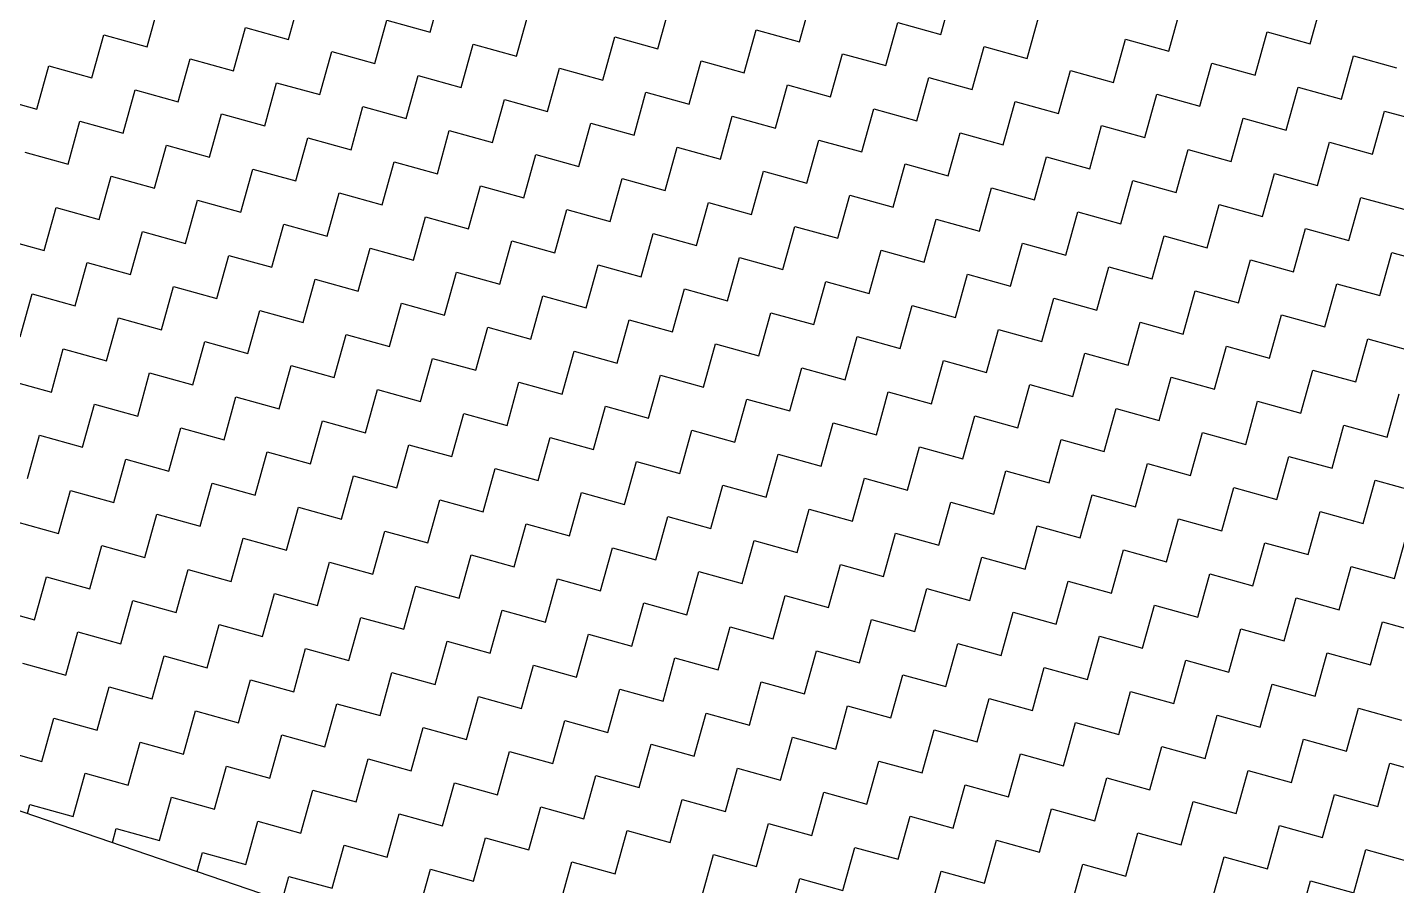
# Model space of a CAD drawing. Header units: metres. Extents: x 291974 to 293244, y 2020596 to 2023640.
# Drawn here: x 292870.2 to 292946.6, y 2023069.5 to 2023117.4 of the extents above; entities that cross this region are included whole.
import ezdxf

# ---------------------------------------------------------------- set-up
doc = ezdxf.new("R2010")
doc.units = ezdxf.units.M
doc.header["$MEASUREMENT"] = 0
doc.layers.add('POLY_HATCH', color=12, linetype='Continuous')

msp = doc.modelspace()

# ---------------------------------------------------------------- linework, layer by layer
at = {"layer": 'POLY_HATCH', "linetype": 'Continuous'}
for p, q in [((292884.758, 2023116.7), (292885.426, 2023119.11)), ((292892.658, 2023117.105), (292893.326, 2023119.515)), ((292913.279, 2023116.577), (292913.947, 2023118.988)), ((292921.179, 2023116.982), (292921.847, 2023119.392)), ((292876.858, 2023116.295), (292877.527, 2023118.705)), ((292897.479, 2023115.768), (292898.147, 2023118.178)), ((292905.379, 2023116.172), (292906.047, 2023118.583)), ((292933.899, 2023116.05), (292934.568, 2023118.46)), ((292941.799, 2023116.455), (292942.468, 2023118.865)), ((292889.579, 2023115.363), (292890.247, 2023117.773)), ((292890.247, 2023117.773), (292892.658, 2023117.105)), ((292918.1, 2023115.24), (292918.768, 2023117.651)), ((292918.768, 2023117.651), (292921.179, 2023116.982)), ((292925.999, 2023115.645), (292926.668, 2023118.055)), ((292873.779, 2023114.553), (292874.448, 2023116.963)), ((292874.448, 2023116.963), (292876.858, 2023116.295)), ((292881.679, 2023114.958), (292882.347, 2023117.368)), ((292882.347, 2023117.368), (292884.758, 2023116.7)), ((292902.3, 2023114.43), (292902.968, 2023116.841)), ((292902.968, 2023116.841), (292905.379, 2023116.172)), ((292910.2, 2023114.835), (292910.868, 2023117.246)), ((292910.868, 2023117.246), (292913.279, 2023116.577)), ((292930.82, 2023114.308), (292931.489, 2023116.718)), ((292931.489, 2023116.718), (292933.899, 2023116.05)), ((292938.72, 2023114.713), (292939.389, 2023117.123)), ((292939.389, 2023117.123), (292941.799, 2023116.455)), ((292886.5, 2023113.621), (292887.168, 2023116.031)), ((292887.168, 2023116.031), (292889.579, 2023115.363)), ((292894.4, 2023114.026), (292895.068, 2023116.436)), ((292895.068, 2023116.436), (292897.479, 2023115.768)), ((292915.021, 2023113.498), (292915.689, 2023115.909)), ((292915.689, 2023115.909), (292918.1, 2023115.24)), ((292922.92, 2023113.903), (292923.589, 2023116.313)), ((292923.589, 2023116.313), (292925.999, 2023115.645)), ((292870.7, 2023112.811), (292871.369, 2023115.222)), ((292871.369, 2023115.222), (292873.779, 2023114.553)), ((292878.6, 2023113.216), (292879.268, 2023115.626)), ((292879.268, 2023115.626), (292881.679, 2023114.958)), ((292907.121, 2023113.093), (292907.789, 2023115.504)), ((292907.789, 2023115.504), (292910.2, 2023114.835)), ((292935.641, 2023112.971), (292936.31, 2023115.381)), ((292936.31, 2023115.381), (292938.72, 2023114.713)), ((292943.541, 2023113.376), (292944.21, 2023115.786)), ((292944.21, 2023115.786), (292946.62, 2023115.118)), ((292891.321, 2023112.284), (292891.989, 2023114.694)), ((292891.989, 2023114.694), (292894.4, 2023114.026)), ((292899.221, 2023112.689), (292899.889, 2023115.099)), ((292899.889, 2023115.099), (292902.3, 2023114.43)), ((292919.841, 2023112.161), (292920.51, 2023114.572)), ((292920.51, 2023114.572), (292922.92, 2023113.903)), ((292927.741, 2023112.566), (292928.41, 2023114.976)), ((292928.41, 2023114.976), (292930.82, 2023114.308)), ((292875.521, 2023111.474), (292876.189, 2023113.884)), ((292876.189, 2023113.884), (292878.6, 2023113.216)), ((292883.421, 2023111.879), (292884.089, 2023114.289)), ((292884.089, 2023114.289), (292886.5, 2023113.621)), ((292904.042, 2023111.351), (292904.71, 2023113.762)), ((292904.71, 2023113.762), (292907.121, 2023113.093)), ((292911.942, 2023111.756), (292912.61, 2023114.167)), ((292912.61, 2023114.167), (292915.021, 2023113.498)), ((292932.562, 2023111.229), (292933.231, 2023113.639)), ((292933.231, 2023113.639), (292935.641, 2023112.971)), ((292940.462, 2023111.634), (292941.131, 2023114.044)), ((292941.131, 2023114.044), (292943.541, 2023113.376)), ((292868.29, 2023113.48), (292870.7, 2023112.811)), ((292888.242, 2023110.542), (292888.91, 2023112.952)), ((292888.91, 2023112.952), (292891.321, 2023112.284)), ((292896.142, 2023110.947), (292896.81, 2023113.357)), ((292896.81, 2023113.357), (292899.221, 2023112.689)), ((292916.762, 2023110.419), (292917.431, 2023112.83)), ((292917.431, 2023112.83), (292919.841, 2023112.161)), ((292924.662, 2023110.824), (292925.331, 2023113.234)), ((292925.331, 2023113.234), (292927.741, 2023112.566)), ((292872.442, 2023109.732), (292873.11, 2023112.143)), ((292873.11, 2023112.143), (292875.521, 2023111.474)), ((292880.342, 2023110.137), (292881.01, 2023112.547)), ((292881.01, 2023112.547), (292883.421, 2023111.879)), ((292908.863, 2023110.014), (292909.531, 2023112.425)), ((292909.531, 2023112.425), (292911.942, 2023111.756)), ((292937.383, 2023109.892), (292938.052, 2023112.302)), ((292938.052, 2023112.302), (292940.462, 2023111.634)), ((292945.283, 2023110.297), (292945.952, 2023112.707)), ((292945.952, 2023112.707), (292948.362, 2023112.039)), ((292893.063, 2023109.205), (292893.731, 2023111.615)), ((292893.731, 2023111.615), (292896.142, 2023110.947)), ((292900.963, 2023109.61), (292901.631, 2023112.02)), ((292901.631, 2023112.02), (292904.042, 2023111.351)), ((292921.583, 2023109.082), (292922.252, 2023111.493)), ((292922.252, 2023111.493), (292924.662, 2023110.824)), ((292929.483, 2023109.487), (292930.152, 2023111.897)), ((292930.152, 2023111.897), (292932.562, 2023111.229)), ((292877.263, 2023108.395), (292877.931, 2023110.805)), ((292877.931, 2023110.805), (292880.342, 2023110.137)), ((292885.163, 2023108.8), (292885.831, 2023111.21)), ((292885.831, 2023111.21), (292888.242, 2023110.542)), ((292905.784, 2023108.272), (292906.452, 2023110.683)), ((292906.452, 2023110.683), (292908.863, 2023110.014)), ((292913.683, 2023108.677), (292914.352, 2023111.088)), ((292914.352, 2023111.088), (292916.762, 2023110.419)), ((292934.304, 2023108.15), (292934.973, 2023110.56)), ((292934.973, 2023110.56), (292937.383, 2023109.892)), ((292942.204, 2023108.555), (292942.873, 2023110.965)), ((292942.873, 2023110.965), (292945.283, 2023110.297)), ((292870.031, 2023110.401), (292872.442, 2023109.732)), ((292889.984, 2023107.463), (292890.652, 2023109.873)), ((292890.652, 2023109.873), (292893.063, 2023109.205)), ((292897.884, 2023107.868), (292898.552, 2023110.278)), ((292898.552, 2023110.278), (292900.963, 2023109.61)), ((292926.404, 2023107.745), (292927.073, 2023110.155)), ((292927.073, 2023110.155), (292929.483, 2023109.487)), ((292874.184, 2023106.653), (292874.852, 2023109.064)), ((292874.852, 2023109.064), (292877.263, 2023108.395)), ((292882.084, 2023107.058), (292882.752, 2023109.468)), ((292882.752, 2023109.468), (292885.163, 2023108.8)), ((292910.604, 2023106.935), (292911.273, 2023109.346)), ((292911.273, 2023109.346), (292913.683, 2023108.677)), ((292918.504, 2023107.34), (292919.173, 2023109.751)), ((292919.173, 2023109.751), (292921.583, 2023109.082)), ((292939.125, 2023106.813), (292939.794, 2023109.223)), ((292939.794, 2023109.223), (292942.204, 2023108.555)), ((292894.805, 2023106.126), (292895.473, 2023108.536)), ((292895.473, 2023108.536), (292897.884, 2023107.868)), ((292902.705, 2023106.531), (292903.373, 2023108.941)), ((292903.373, 2023108.941), (292905.784, 2023108.272)), ((292923.325, 2023106.003), (292923.994, 2023108.414)), ((292923.994, 2023108.414), (292926.404, 2023107.745)), ((292931.225, 2023106.408), (292931.894, 2023108.818)), ((292931.894, 2023108.818), (292934.304, 2023108.15)), ((292879.005, 2023105.316), (292879.673, 2023107.726)), ((292879.673, 2023107.726), (292882.084, 2023107.058)), ((292886.905, 2023105.721), (292887.573, 2023108.131)), ((292887.573, 2023108.131), (292889.984, 2023107.463)), ((292907.525, 2023105.193), (292908.194, 2023107.604)), ((292908.194, 2023107.604), (292910.604, 2023106.935)), ((292915.425, 2023105.598), (292916.094, 2023108.009)), ((292916.094, 2023108.009), (292918.504, 2023107.34)), ((292936.046, 2023105.071), (292936.715, 2023107.481)), ((292936.715, 2023107.481), (292939.125, 2023106.813)), ((292943.946, 2023105.476), (292944.615, 2023107.886)), ((292944.615, 2023107.886), (292947.025, 2023107.218)), ((292871.105, 2023104.911), (292871.773, 2023107.322)), ((292871.773, 2023107.322), (292874.184, 2023106.653)), ((292891.726, 2023104.384), (292892.394, 2023106.794)), ((292892.394, 2023106.794), (292894.805, 2023106.126)), ((292899.626, 2023104.789), (292900.294, 2023107.199)), ((292900.294, 2023107.199), (292902.705, 2023106.531)), ((292928.146, 2023104.666), (292928.815, 2023107.076)), ((292928.815, 2023107.076), (292931.225, 2023106.408)), ((292875.926, 2023103.574), (292876.594, 2023105.985)), ((292876.594, 2023105.985), (292879.005, 2023105.316)), ((292883.826, 2023103.979), (292884.494, 2023106.389)), ((292884.494, 2023106.389), (292886.905, 2023105.721)), ((292912.346, 2023103.856), (292913.015, 2023106.267)), ((292913.015, 2023106.267), (292915.425, 2023105.598)), ((292920.246, 2023104.261), (292920.915, 2023106.672)), ((292920.915, 2023106.672), (292923.325, 2023106.003)), ((292940.867, 2023103.734), (292941.536, 2023106.144)), ((292941.536, 2023106.144), (292943.946, 2023105.476)), ((292868.694, 2023105.58), (292871.105, 2023104.911)), ((292896.547, 2023103.047), (292897.215, 2023105.457)), ((292897.215, 2023105.457), (292899.626, 2023104.789)), ((292904.446, 2023103.452), (292905.115, 2023105.862)), ((292905.115, 2023105.862), (292907.525, 2023105.193)), ((292925.067, 2023102.924), (292925.736, 2023105.335)), ((292925.736, 2023105.335), (292928.146, 2023104.666)), ((292932.967, 2023103.329), (292933.636, 2023105.739)), ((292933.636, 2023105.739), (292936.046, 2023105.071)), ((292880.747, 2023102.237), (292881.415, 2023104.647)), ((292881.415, 2023104.647), (292883.826, 2023103.979)), ((292888.647, 2023102.642), (292889.315, 2023105.052)), ((292889.315, 2023105.052), (292891.726, 2023104.384)), ((292909.267, 2023102.114), (292909.936, 2023104.525)), ((292909.936, 2023104.525), (292912.346, 2023103.856)), ((292917.167, 2023102.519), (292917.836, 2023104.93)), ((292917.836, 2023104.93), (292920.246, 2023104.261)), ((292945.688, 2023102.397), (292946.357, 2023104.807)), ((292946.357, 2023104.807), (292948.767, 2023104.139)), ((292872.847, 2023101.832), (292873.515, 2023104.243)), ((292873.515, 2023104.243), (292875.926, 2023103.574)), ((292893.468, 2023101.305), (292894.136, 2023103.715)), ((292894.136, 2023103.715), (292896.547, 2023103.047)), ((292901.367, 2023101.71), (292902.036, 2023104.12)), ((292902.036, 2023104.12), (292904.446, 2023103.452)), ((292929.888, 2023101.587), (292930.557, 2023103.997)), ((292930.557, 2023103.997), (292932.967, 2023103.329)), ((292937.788, 2023101.992), (292938.457, 2023104.402)), ((292938.457, 2023104.402), (292940.867, 2023103.734)), ((292877.668, 2023100.495), (292878.336, 2023102.906)), ((292878.336, 2023102.906), (292880.747, 2023102.237)), ((292885.568, 2023100.9), (292886.236, 2023103.31)), ((292886.236, 2023103.31), (292888.647, 2023102.642)), ((292914.088, 2023100.777), (292914.757, 2023103.188)), ((292914.757, 2023103.188), (292917.167, 2023102.519)), ((292921.988, 2023101.182), (292922.657, 2023103.593)), ((292922.657, 2023103.593), (292925.067, 2023102.924)), ((292942.609, 2023100.655), (292943.278, 2023103.065)), ((292943.278, 2023103.065), (292945.688, 2023102.397)), ((292869.768, 2023100.09), (292870.436, 2023102.501)), ((292870.436, 2023102.501), (292872.847, 2023101.832)), ((292898.288, 2023099.968), (292898.957, 2023102.378)), ((292898.957, 2023102.378), (292901.367, 2023101.71)), ((292906.188, 2023100.373), (292906.857, 2023102.783)), ((292906.857, 2023102.783), (292909.267, 2023102.114)), ((292926.809, 2023099.845), (292927.478, 2023102.256)), ((292927.478, 2023102.256), (292929.888, 2023101.587)), ((292934.709, 2023100.25), (292935.378, 2023102.66)), ((292935.378, 2023102.66), (292937.788, 2023101.992)), ((292882.489, 2023099.158), (292883.157, 2023101.568)), ((292883.157, 2023101.568), (292885.568, 2023100.9)), ((292890.389, 2023099.563), (292891.057, 2023101.973)), ((292891.057, 2023101.973), (292893.468, 2023101.305)), ((292911.009, 2023099.035), (292911.678, 2023101.446)), ((292911.678, 2023101.446), (292914.088, 2023100.777)), ((292918.909, 2023099.44), (292919.578, 2023101.851)), ((292919.578, 2023101.851), (292921.988, 2023101.182)), ((292874.589, 2023098.753), (292875.257, 2023101.164)), ((292875.257, 2023101.164), (292877.668, 2023100.495)), ((292895.209, 2023098.226), (292895.878, 2023100.636)), ((292895.878, 2023100.636), (292898.288, 2023099.968)), ((292903.109, 2023098.631), (292903.778, 2023101.041)), ((292903.778, 2023101.041), (292906.188, 2023100.373)), ((292931.63, 2023098.508), (292932.299, 2023100.918)), ((292932.299, 2023100.918), (292934.709, 2023100.25)), ((292939.53, 2023098.913), (292940.199, 2023101.323)), ((292940.199, 2023101.323), (292942.609, 2023100.655)), ((292879.41, 2023097.416), (292880.078, 2023099.827)), ((292880.078, 2023099.827), (292882.489, 2023099.158)), ((292887.31, 2023097.821), (292887.978, 2023100.231)), ((292887.978, 2023100.231), (292890.389, 2023099.563)), ((292915.83, 2023097.698), (292916.499, 2023100.109)), ((292916.499, 2023100.109), (292918.909, 2023099.44)), ((292923.73, 2023098.103), (292924.399, 2023100.514)), ((292924.399, 2023100.514), (292926.809, 2023099.845)), ((292944.351, 2023097.576), (292945.019, 2023099.986)), ((292945.019, 2023099.986), (292947.43, 2023099.318)), ((292871.51, 2023097.011), (292872.178, 2023099.422)), ((292872.178, 2023099.422), (292874.589, 2023098.753)), ((292900.03, 2023096.889), (292900.699, 2023099.299)), ((292900.699, 2023099.299), (292903.109, 2023098.631)), ((292907.93, 2023097.294), (292908.599, 2023099.704)), ((292908.599, 2023099.704), (292911.009, 2023099.035)), ((292928.551, 2023096.766), (292929.22, 2023099.177)), ((292929.22, 2023099.177), (292931.63, 2023098.508)), ((292936.451, 2023097.171), (292937.12, 2023099.581)), ((292937.12, 2023099.581), (292939.53, 2023098.913)), ((292884.231, 2023096.079), (292884.899, 2023098.489)), ((292884.899, 2023098.489), (292887.31, 2023097.821)), ((292892.13, 2023096.484), (292892.799, 2023098.894)), ((292892.799, 2023098.894), (292895.209, 2023098.226)), ((292912.751, 2023095.956), (292913.42, 2023098.367)), ((292913.42, 2023098.367), (292915.83, 2023097.698)), ((292920.651, 2023096.361), (292921.32, 2023098.772)), ((292921.32, 2023098.772), (292923.73, 2023098.103)), ((292869.099, 2023097.68), (292871.51, 2023097.011)), ((292876.331, 2023095.674), (292876.999, 2023098.085)), ((292876.999, 2023098.085), (292879.41, 2023097.416)), ((292896.951, 2023095.147), (292897.62, 2023097.557)), ((292897.62, 2023097.557), (292900.03, 2023096.889)), ((292904.851, 2023095.552), (292905.52, 2023097.962)), ((292905.52, 2023097.962), (292907.93, 2023097.294)), ((292933.372, 2023095.429), (292934.041, 2023097.839)), ((292934.041, 2023097.839), (292936.451, 2023097.171)), ((292941.272, 2023095.834), (292941.94, 2023098.244)), ((292941.94, 2023098.244), (292944.351, 2023097.576)), ((292889.051, 2023094.742), (292889.72, 2023097.152)), ((292889.72, 2023097.152), (292892.13, 2023096.484)), ((292917.572, 2023094.619), (292918.241, 2023097.03)), ((292918.241, 2023097.03), (292920.651, 2023096.361)), ((292925.472, 2023095.024), (292926.141, 2023097.435)), ((292926.141, 2023097.435), (292928.551, 2023096.766)), ((292946.093, 2023094.497), (292946.761, 2023096.907)), ((292873.252, 2023093.932), (292873.92, 2023096.343)), ((292873.92, 2023096.343), (292876.331, 2023095.674)), ((292881.152, 2023094.337), (292881.82, 2023096.748)), ((292881.82, 2023096.748), (292884.231, 2023096.079)), ((292901.772, 2023093.81), (292902.441, 2023096.22)), ((292902.441, 2023096.22), (292904.851, 2023095.552)), ((292909.672, 2023094.215), (292910.341, 2023096.625)), ((292910.341, 2023096.625), (292912.751, 2023095.956)), ((292930.293, 2023093.687), (292930.962, 2023096.098)), ((292930.962, 2023096.098), (292933.372, 2023095.429)), ((292938.193, 2023094.092), (292938.861, 2023096.502)), ((292938.861, 2023096.502), (292941.272, 2023095.834)), ((292885.972, 2023093), (292886.641, 2023095.41)), ((292886.641, 2023095.41), (292889.051, 2023094.742)), ((292893.872, 2023093.405), (292894.541, 2023095.815)), ((292894.541, 2023095.815), (292896.951, 2023095.147)), ((292914.493, 2023092.877), (292915.162, 2023095.288)), ((292915.162, 2023095.288), (292917.572, 2023094.619)), ((292922.393, 2023093.282), (292923.062, 2023095.693)), ((292923.062, 2023095.693), (292925.472, 2023095.024)), ((292870.173, 2023092.19), (292870.841, 2023094.601)), ((292870.841, 2023094.601), (292873.252, 2023093.932)), ((292878.073, 2023092.595), (292878.741, 2023095.006)), ((292878.741, 2023095.006), (292881.152, 2023094.337)), ((292898.693, 2023092.068), (292899.362, 2023094.478)), ((292899.362, 2023094.478), (292901.772, 2023093.81)), ((292906.593, 2023092.473), (292907.262, 2023094.883)), ((292907.262, 2023094.883), (292909.672, 2023094.215)), ((292935.114, 2023092.35), (292935.782, 2023094.76)), ((292935.782, 2023094.76), (292938.193, 2023094.092)), ((292943.014, 2023092.755), (292943.682, 2023095.165)), ((292943.682, 2023095.165), (292946.093, 2023094.497)), ((292890.793, 2023091.663), (292891.462, 2023094.073)), ((292891.462, 2023094.073), (292893.872, 2023093.405)), ((292919.314, 2023091.54), (292919.983, 2023093.951)), ((292919.983, 2023093.951), (292922.393, 2023093.282)), ((292927.214, 2023091.945), (292927.883, 2023094.356)), ((292927.883, 2023094.356), (292930.293, 2023093.687)), ((292874.994, 2023090.853), (292875.662, 2023093.264)), ((292875.662, 2023093.264), (292878.073, 2023092.595)), ((292882.893, 2023091.258), (292883.562, 2023093.669)), ((292883.562, 2023093.669), (292885.972, 2023093)), ((292903.514, 2023090.731), (292904.183, 2023093.141)), ((292904.183, 2023093.141), (292906.593, 2023092.473)), ((292911.414, 2023091.136), (292912.083, 2023093.546)), ((292912.083, 2023093.546), (292914.493, 2023092.877)), ((292932.035, 2023090.608), (292932.703, 2023093.019)), ((292932.703, 2023093.019), (292935.114, 2023092.35)), ((292939.935, 2023091.013), (292940.603, 2023093.423)), ((292940.603, 2023093.423), (292943.014, 2023092.755)), ((292887.714, 2023089.921), (292888.383, 2023092.331)), ((292888.383, 2023092.331), (292890.793, 2023091.663)), ((292895.614, 2023090.326), (292896.283, 2023092.736)), ((292896.283, 2023092.736), (292898.693, 2023092.068)), ((292916.235, 2023089.798), (292916.904, 2023092.209)), ((292916.904, 2023092.209), (292919.314, 2023091.54)), ((292924.135, 2023090.203), (292924.804, 2023092.614)), ((292924.804, 2023092.614), (292927.214, 2023091.945)), ((292871.915, 2023089.111), (292872.583, 2023091.522)), ((292872.583, 2023091.522), (292874.994, 2023090.853)), ((292879.814, 2023089.516), (292880.483, 2023091.927)), ((292880.483, 2023091.927), (292882.893, 2023091.258)), ((292908.335, 2023089.394), (292909.004, 2023091.804)), ((292909.004, 2023091.804), (292911.414, 2023091.136)), ((292936.856, 2023089.271), (292937.524, 2023091.681)), ((292937.524, 2023091.681), (292939.935, 2023091.013)), ((292944.756, 2023089.676), (292945.424, 2023092.086)), ((292945.424, 2023092.086), (292947.835, 2023091.418)), ((292892.535, 2023088.584), (292893.204, 2023090.994)), ((292893.204, 2023090.994), (292895.614, 2023090.326)), ((292900.435, 2023088.989), (292901.104, 2023091.399)), ((292901.104, 2023091.399), (292903.514, 2023090.731)), ((292921.056, 2023088.461), (292921.725, 2023090.872)), ((292921.725, 2023090.872), (292924.135, 2023090.203)), ((292928.956, 2023088.866), (292929.624, 2023091.277)), ((292929.624, 2023091.277), (292932.035, 2023090.608)), ((292876.735, 2023087.774), (292877.404, 2023090.185)), ((292877.404, 2023090.185), (292879.814, 2023089.516)), ((292884.635, 2023088.179), (292885.304, 2023090.59)), ((292885.304, 2023090.59), (292887.714, 2023089.921)), ((292905.256, 2023087.652), (292905.925, 2023090.062)), ((292905.925, 2023090.062), (292908.335, 2023089.394)), ((292913.156, 2023088.057), (292913.825, 2023090.467)), ((292913.825, 2023090.467), (292916.235, 2023089.798)), ((292933.777, 2023087.529), (292934.445, 2023089.94)), ((292934.445, 2023089.94), (292936.856, 2023089.271)), ((292941.677, 2023087.934), (292942.345, 2023090.344)), ((292942.345, 2023090.344), (292944.756, 2023089.676)), ((292869.504, 2023089.78), (292871.915, 2023089.111)), ((292889.456, 2023086.842), (292890.125, 2023089.252)), ((292890.125, 2023089.252), (292892.535, 2023088.584)), ((292897.356, 2023087.247), (292898.025, 2023089.657)), ((292898.025, 2023089.657), (292900.435, 2023088.989)), ((292917.977, 2023086.719), (292918.646, 2023089.13)), ((292918.646, 2023089.13), (292921.056, 2023088.461)), ((292925.877, 2023087.124), (292926.545, 2023089.535)), ((292926.545, 2023089.535), (292928.956, 2023088.866)), ((292873.656, 2023086.032), (292874.325, 2023088.443)), ((292874.325, 2023088.443), (292876.735, 2023087.774)), ((292881.556, 2023086.437), (292882.225, 2023088.848)), ((292882.225, 2023088.848), (292884.635, 2023088.179)), ((292910.077, 2023086.315), (292910.746, 2023088.725)), ((292910.746, 2023088.725), (292913.156, 2023088.057)), ((292938.598, 2023086.192), (292939.266, 2023088.602)), ((292939.266, 2023088.602), (292941.677, 2023087.934)), ((292946.498, 2023086.597), (292947.166, 2023089.007)), ((292894.277, 2023085.505), (292894.946, 2023087.915)), ((292894.946, 2023087.915), (292897.356, 2023087.247)), ((292902.177, 2023085.91), (292902.846, 2023088.32)), ((292902.846, 2023088.32), (292905.256, 2023087.652)), ((292922.798, 2023085.382), (292923.466, 2023087.793)), ((292923.466, 2023087.793), (292925.877, 2023087.124)), ((292930.698, 2023085.787), (292931.366, 2023088.198)), ((292931.366, 2023088.198), (292933.777, 2023087.529)), ((292878.477, 2023084.695), (292879.146, 2023087.106)), ((292879.146, 2023087.106), (292881.556, 2023086.437)), ((292886.377, 2023085.1), (292887.046, 2023087.511)), ((292887.046, 2023087.511), (292889.456, 2023086.842)), ((292906.998, 2023084.573), (292907.667, 2023086.983)), ((292907.667, 2023086.983), (292910.077, 2023086.315)), ((292914.898, 2023084.978), (292915.567, 2023087.388)), ((292915.567, 2023087.388), (292917.977, 2023086.719)), ((292935.519, 2023084.45), (292936.187, 2023086.861)), ((292936.187, 2023086.861), (292938.598, 2023086.192)), ((292943.419, 2023084.855), (292944.087, 2023087.265)), ((292944.087, 2023087.265), (292946.498, 2023086.597)), ((292870.577, 2023084.29), (292871.246, 2023086.701)), ((292871.246, 2023086.701), (292873.656, 2023086.032)), ((292891.198, 2023083.763), (292891.867, 2023086.173)), ((292891.867, 2023086.173), (292894.277, 2023085.505)), ((292899.098, 2023084.168), (292899.767, 2023086.578)), ((292899.767, 2023086.578), (292902.177, 2023085.91)), ((292927.619, 2023084.045), (292928.287, 2023086.456)), ((292928.287, 2023086.456), (292930.698, 2023085.787)), ((292875.398, 2023082.953), (292876.067, 2023085.364)), ((292876.067, 2023085.364), (292878.477, 2023084.695)), ((292883.298, 2023083.358), (292883.967, 2023085.769)), ((292883.967, 2023085.769), (292886.377, 2023085.1)), ((292911.819, 2023083.236), (292912.488, 2023085.646)), ((292912.488, 2023085.646), (292914.898, 2023084.978)), ((292919.719, 2023083.64), (292920.387, 2023086.051)), ((292920.387, 2023086.051), (292922.798, 2023085.382)), ((292940.34, 2023083.113), (292941.008, 2023085.523)), ((292941.008, 2023085.523), (292943.419, 2023084.855)), ((292868.167, 2023084.959), (292870.577, 2023084.29)), ((292896.019, 2023082.426), (292896.688, 2023084.836)), ((292896.688, 2023084.836), (292899.098, 2023084.168)), ((292903.919, 2023082.831), (292904.588, 2023085.241)), ((292904.588, 2023085.241), (292906.998, 2023084.573)), ((292924.54, 2023082.303), (292925.208, 2023084.714)), ((292925.208, 2023084.714), (292927.619, 2023084.045)), ((292932.44, 2023082.708), (292933.108, 2023085.119)), ((292933.108, 2023085.119), (292935.519, 2023084.45)), ((292880.219, 2023081.616), (292880.888, 2023084.027)), ((292880.888, 2023084.027), (292883.298, 2023083.358)), ((292888.119, 2023082.021), (292888.788, 2023084.432)), ((292888.788, 2023084.432), (292891.198, 2023083.763)), ((292908.74, 2023081.494), (292909.409, 2023083.904)), ((292909.409, 2023083.904), (292911.819, 2023083.236)), ((292916.64, 2023081.899), (292917.308, 2023084.309)), ((292917.308, 2023084.309), (292919.719, 2023083.64)), ((292937.261, 2023081.371), (292937.929, 2023083.782)), ((292937.929, 2023083.782), (292940.34, 2023083.113)), ((292945.161, 2023081.776), (292945.829, 2023084.186)), ((292945.829, 2023084.186), (292948.24, 2023083.518)), ((292872.319, 2023081.211), (292872.988, 2023083.622)), ((292872.988, 2023083.622), (292875.398, 2023082.953)), ((292892.94, 2023080.684), (292893.609, 2023083.094)), ((292893.609, 2023083.094), (292896.019, 2023082.426)), ((292900.84, 2023081.089), (292901.509, 2023083.499)), ((292901.509, 2023083.499), (292903.919, 2023082.831)), ((292929.361, 2023080.966), (292930.029, 2023083.377)), ((292930.029, 2023083.377), (292932.44, 2023082.708)), ((292877.14, 2023079.874), (292877.809, 2023082.285)), ((292877.809, 2023082.285), (292880.219, 2023081.616)), ((292885.04, 2023080.279), (292885.709, 2023082.69)), ((292885.709, 2023082.69), (292888.119, 2023082.021)), ((292913.561, 2023080.157), (292914.229, 2023082.567)), ((292914.229, 2023082.567), (292916.64, 2023081.899)), ((292921.461, 2023080.561), (292922.129, 2023082.972)), ((292922.129, 2023082.972), (292924.54, 2023082.303)), ((292942.082, 2023080.034), (292942.75, 2023082.444)), ((292942.75, 2023082.444), (292945.161, 2023081.776)), ((292869.909, 2023081.88), (292872.319, 2023081.211)), ((292897.761, 2023079.347), (292898.43, 2023081.757)), ((292898.43, 2023081.757), (292900.84, 2023081.089)), ((292905.661, 2023079.752), (292906.33, 2023082.162)), ((292906.33, 2023082.162), (292908.74, 2023081.494)), ((292926.282, 2023079.224), (292926.95, 2023081.635)), ((292926.95, 2023081.635), (292929.361, 2023080.966)), ((292934.182, 2023079.629), (292934.85, 2023082.04)), ((292934.85, 2023082.04), (292937.261, 2023081.371)), ((292881.961, 2023078.537), (292882.63, 2023080.948)), ((292882.63, 2023080.948), (292885.04, 2023080.279)), ((292889.861, 2023078.942), (292890.53, 2023081.353)), ((292890.53, 2023081.353), (292892.94, 2023080.684)), ((292910.482, 2023078.415), (292911.15, 2023080.825)), ((292911.15, 2023080.825), (292913.561, 2023080.157)), ((292918.382, 2023078.82), (292919.05, 2023081.23)), ((292919.05, 2023081.23), (292921.461, 2023080.561)), ((292874.061, 2023078.132), (292874.73, 2023080.543)), ((292874.73, 2023080.543), (292877.14, 2023079.874)), ((292894.682, 2023077.605), (292895.351, 2023080.015)), ((292895.351, 2023080.015), (292897.761, 2023079.347)), ((292902.582, 2023078.01), (292903.251, 2023080.42)), ((292903.251, 2023080.42), (292905.661, 2023079.752)), ((292931.103, 2023077.887), (292931.771, 2023080.298)), ((292931.771, 2023080.298), (292934.182, 2023079.629)), ((292939.003, 2023078.292), (292939.671, 2023080.703)), ((292939.671, 2023080.703), (292942.082, 2023080.034)), ((292878.882, 2023076.795), (292879.551, 2023079.206)), ((292879.551, 2023079.206), (292881.961, 2023078.537)), ((292886.782, 2023077.2), (292887.451, 2023079.611)), ((292887.451, 2023079.611), (292889.861, 2023078.942)), ((292915.303, 2023077.078), (292915.971, 2023079.488)), ((292915.971, 2023079.488), (292918.382, 2023078.82)), ((292923.203, 2023077.482), (292923.871, 2023079.893)), ((292923.871, 2023079.893), (292926.282, 2023079.224)), ((292943.823, 2023076.955), (292944.492, 2023079.365)), ((292944.492, 2023079.365), (292946.902, 2023078.697)), ((292870.982, 2023076.391), (292871.651, 2023078.801)), ((292871.651, 2023078.801), (292874.061, 2023078.132)), ((292899.503, 2023076.268), (292900.172, 2023078.678)), ((292900.172, 2023078.678), (292902.582, 2023078.01)), ((292907.403, 2023076.673), (292908.071, 2023079.083)), ((292908.071, 2023079.083), (292910.482, 2023078.415)), ((292928.024, 2023076.145), (292928.692, 2023078.556)), ((292928.692, 2023078.556), (292931.103, 2023077.887)), ((292935.924, 2023076.55), (292936.592, 2023078.961)), ((292936.592, 2023078.961), (292939.003, 2023078.292)), ((292883.703, 2023075.458), (292884.372, 2023077.869)), ((292884.372, 2023077.869), (292886.782, 2023077.2)), ((292891.603, 2023075.863), (292892.272, 2023078.274)), ((292892.272, 2023078.274), (292894.682, 2023077.605)), ((292912.224, 2023075.336), (292912.892, 2023077.746)), ((292912.892, 2023077.746), (292915.303, 2023077.078)), ((292920.124, 2023075.741), (292920.792, 2023078.151)), ((292920.792, 2023078.151), (292923.203, 2023077.482)), ((292868.572, 2023077.059), (292870.982, 2023076.391)), ((292875.803, 2023075.053), (292876.472, 2023077.464)), ((292876.472, 2023077.464), (292878.882, 2023076.795)), ((292896.424, 2023074.526), (292897.093, 2023076.936)), ((292897.093, 2023076.936), (292899.503, 2023076.268)), ((292904.324, 2023074.931), (292904.992, 2023077.341)), ((292904.992, 2023077.341), (292907.403, 2023076.673)), ((292932.845, 2023074.808), (292933.513, 2023077.219)), ((292933.513, 2023077.219), (292935.924, 2023076.55)), ((292940.744, 2023075.213), (292941.413, 2023077.624)), ((292941.413, 2023077.624), (292943.823, 2023076.955)), ((292880.624, 2023073.716), (292881.293, 2023076.127)), ((292881.293, 2023076.127), (292883.703, 2023075.458)), ((292888.524, 2023074.121), (292889.193, 2023076.532)), ((292889.193, 2023076.532), (292891.603, 2023075.863)), ((292917.045, 2023073.999), (292917.713, 2023076.409)), ((292917.713, 2023076.409), (292920.124, 2023075.741)), ((292924.945, 2023074.403), (292925.613, 2023076.814)), ((292925.613, 2023076.814), (292928.024, 2023076.145)), ((292945.565, 2023073.876), (292946.234, 2023076.286)), ((292946.234, 2023076.286), (292948.644, 2023075.618)), ((292872.724, 2023073.312), (292873.393, 2023075.722)), ((292873.393, 2023075.722), (292875.803, 2023075.053)), ((292901.245, 2023073.189), (292901.913, 2023075.599)), ((292901.913, 2023075.599), (292904.324, 2023074.931)), ((292909.145, 2023073.594), (292909.813, 2023076.004)), ((292909.813, 2023076.004), (292912.224, 2023075.336)), ((292929.766, 2023073.066), (292930.434, 2023075.477)), ((292930.434, 2023075.477), (292932.845, 2023074.808)), ((292937.665, 2023073.471), (292938.334, 2023075.882)), ((292938.334, 2023075.882), (292940.744, 2023075.213)), ((292885.445, 2023072.379), (292886.114, 2023074.79)), ((292886.114, 2023074.79), (292888.524, 2023074.121)), ((292893.345, 2023072.784), (292894.014, 2023075.195)), ((292894.014, 2023075.195), (292896.424, 2023074.526)), ((292913.966, 2023072.257), (292914.634, 2023074.667)), ((292914.634, 2023074.667), (292917.045, 2023073.999)), ((292921.866, 2023072.662), (292922.534, 2023075.072)), ((292922.534, 2023075.072), (292924.945, 2023074.403)), ((292870.176, 2023073.485), (292870.314, 2023073.98)), ((292870.314, 2023073.98), (292872.724, 2023073.312)), ((292877.545, 2023071.974), (292878.214, 2023074.385)), ((292878.214, 2023074.385), (292880.624, 2023073.716)), ((292898.166, 2023071.447), (292898.834, 2023073.857)), ((292898.834, 2023073.857), (292901.245, 2023073.189)), ((292906.066, 2023071.852), (292906.734, 2023074.262)), ((292906.734, 2023074.262), (292909.145, 2023073.594)), ((292934.586, 2023071.729), (292935.255, 2023074.14)), ((292935.255, 2023074.14), (292937.665, 2023073.471)), ((292942.486, 2023072.134), (292943.155, 2023074.545)), ((292943.155, 2023074.545), (292945.565, 2023073.876)), ((292890.266, 2023071.042), (292890.935, 2023073.453)), ((292890.935, 2023073.453), (292893.345, 2023072.784)), ((292918.787, 2023070.92), (292919.455, 2023073.33)), ((292919.455, 2023073.33), (292921.866, 2023072.662)), ((292926.687, 2023071.324), (292927.355, 2023073.735)), ((292927.355, 2023073.735), (292929.766, 2023073.066)), ((292874.919, 2023071.864), (292875.135, 2023072.643)), ((292875.135, 2023072.643), (292877.545, 2023071.974)), ((292882.366, 2023070.637), (292883.035, 2023073.048)), ((292883.035, 2023073.048), (292885.445, 2023072.379)), ((292902.987, 2023070.11), (292903.655, 2023072.52)), ((292903.655, 2023072.52), (292906.066, 2023071.852)), ((292910.887, 2023070.515), (292911.555, 2023072.925)), ((292911.555, 2023072.925), (292913.966, 2023072.257)), ((292931.507, 2023069.987), (292932.176, 2023072.398)), ((292932.176, 2023072.398), (292934.586, 2023071.729)), ((292939.407, 2023070.392), (292940.076, 2023072.803)), ((292940.076, 2023072.803), (292942.486, 2023072.134)), ((292887.187, 2023069.3), (292887.856, 2023071.711)), ((292887.856, 2023071.711), (292890.266, 2023071.042)), ((292895.087, 2023069.705), (292895.755, 2023072.116)), ((292895.755, 2023072.116), (292898.166, 2023071.447)), ((292915.708, 2023069.178), (292916.376, 2023071.588)), ((292916.376, 2023071.588), (292918.787, 2023070.92)), ((292923.608, 2023069.583), (292924.276, 2023071.993)), ((292924.276, 2023071.993), (292926.687, 2023071.324)), ((292879.661, 2023070.244), (292879.956, 2023071.306)), ((292879.956, 2023071.306), (292882.366, 2023070.637)), ((292899.908, 2023068.368), (292900.576, 2023070.778)), ((292900.576, 2023070.778), (292902.987, 2023070.11)), ((292907.808, 2023068.773), (292908.476, 2023071.183)), ((292908.476, 2023071.183), (292910.887, 2023070.515)), ((292936.328, 2023068.65), (292936.997, 2023071.061)), ((292936.997, 2023071.061), (292939.407, 2023070.392)), ((292944.228, 2023069.055), (292944.897, 2023071.466)), ((292944.897, 2023071.466), (292947.307, 2023070.797)), ((292892.008, 2023067.963), (292892.676, 2023070.374)), ((292892.676, 2023070.374), (292895.087, 2023069.705)), ((292920.529, 2023067.841), (292921.197, 2023070.251)), ((292921.197, 2023070.251), (292923.608, 2023069.583)), ((292928.428, 2023068.245), (292929.097, 2023070.656)), ((292929.097, 2023070.656), (292931.507, 2023069.987)), ((292884.403, 2023068.623), (292884.777, 2023069.969)), ((292884.777, 2023069.969), (292887.187, 2023069.3)), ((292912.629, 2023067.436), (292913.297, 2023069.846)), ((292913.297, 2023069.846), (292915.708, 2023069.178)), ((292941.149, 2023067.313), (292941.818, 2023069.724)), ((292941.818, 2023069.724), (292944.228, 2023069.055))]:
    msp.add_line(p, q, dxfattribs=at)
at = {"layer": 'POLY_HATCH'}
msp.add_line((292868.328, 2023074.116), (292885.259, 2023068.331), dxfattribs=at)

doc.saveas('drawing.dxf')
